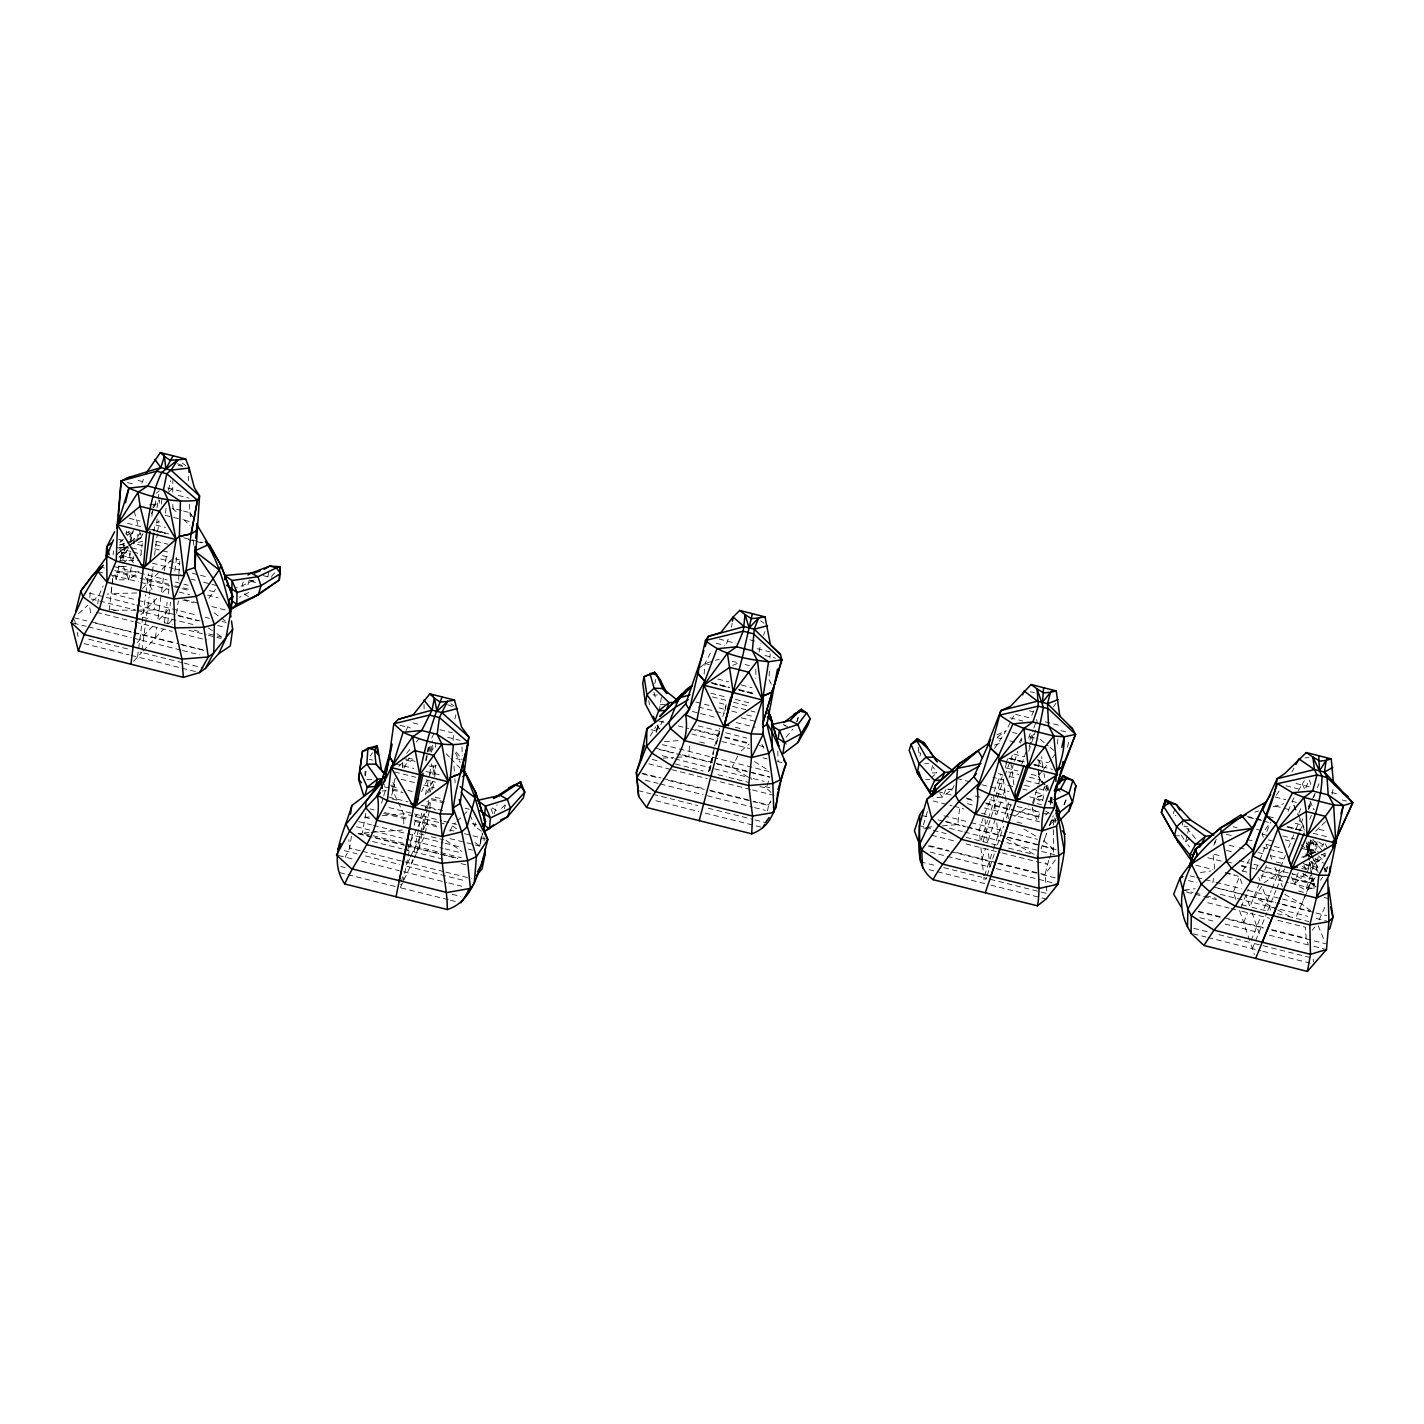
<?xml version="1.0" encoding="UTF-8"?>
<svg xmlns="http://www.w3.org/2000/svg" width="1424" height="1424" viewBox="0 0 1424 1424"><rect width="100%" height="100%" fill="white"/><g stroke="black" fill="none" stroke-linecap="round" stroke-linejoin="round"><path stroke-width="0.75" stroke-dasharray="5 3.75" d="M172.749 504.327L173.265 512.658M172.767 492.312L172.767 480.725M178.748 580.155L178.783 575.99M133.269 562.872L129.744 557.478L129.904 553.082M1053.6 852.193L1053.493 827.166M1053.564 825.03L1053.084 816.611M130.741 541.832L130.99 535.62L133.642 529.728M769.369 671.042L768.996 679.693L772.573 686.386M769.939 658.048L770.135 653.723M364.864 775.386L365.078 771.203M689.43 746.034L688.896 756.625L675.937 757.372M1039.111 761.003L1038.274 776.116L1043.418 785.567M151.353 513.85L155.536 503.989L155.803 499.824M188.342 480.636L188.627 476.435M453.063 740.64L453.491 734.072M178.926 573.908L179.78 561.43M435.513 747.191L435.815 742.972M113.137 554.737L113.439 550.963M122.82 557.122L124.119 541.013L120.168 540.8M117.747 571.967L139.143 571.861L128.676 579.799L122.286 563.779L129.744 557.478L130.349 549.949M704.132 674.157L705.022 663.531L711.964 649.949M89.783 597.457L90.353 591.12M481.401 831.189L474.993 826.561L475.349 822.752M1313.996 888.736L1313.765 878.394M434.694 777.059L435.886 764.955L433.804 775.279M119.936 544.306L125.027 545.499L130.296 542.063L130.99 535.62L126.665 529.906L126.184 534.481L130.99 535.62M1057.356 744.111L1058.05 737.721M109.239 610.326L112.905 576.951L111.072 593.541L106.996 594.217M365.487 775.902L366.128 770.509M1316.488 870.723L1318.161 856.447M1306.36 855.326L1308.674 849.202L1309.955 838.451M133.607 542.544L134.087 538.806M151.87 516.271L153.258 505.645L159.648 499.966L158.829 506.285M97.74 603.972L98.843 595.588L103.169 585.976M140.709 555.805L142.311 543.505M137.558 657.016L145.693 594.787M145.978 592.633L148.452 573.73M154.006 531.223L154.557 526.916M157.049 507.87L159.31 490.604L156.213 493.309M156.622 523.142L157.174 518.923M142.044 650.359L149.057 597.012M149.342 594.876L152.137 573.694M152.404 571.665L153.472 563.495M154.557 555.218L157.388 533.751M157.672 531.615L159.079 520.881L154.842 524.762L165.522 527.45M161.286 504.078L162.122 497.777M1303.067 857.693L1316.221 851.801L1317.485 842.225M165.415 513.245L166.234 506.98M168.459 490.23L170.684 480.653M155.376 637.899L156.8 627.343M157.922 618.906L161.286 593.844M161.571 591.725L164.116 572.679M164.401 570.579L166.59 554.292M164.365 622.893L167.178 602.085M168.299 593.808L169.153 587.614M167.712 622.875L170.56 602.121M174.778 571.095L177.057 554.399M176.629 613.352L178.338 600.981M425.349 833.236L429.478 809.704M429.745 807.693L430.867 799.647L443.701 802.851M351.425 836.262L349.717 848.152L345.213 857.337M122.891 559.721L125.027 545.499M731.509 627.272L732.15 623.16M659.223 710.932L661.733 695.072M475.438 844.948L479.674 846.016L481.828 832.915M1332.134 794.378L1333.184 788.131M369.35 818.444L365.096 817.394L365.808 813.193L362.39 833.04L356.908 834.642M432.611 789.377L434 781.171M1212.767 882.542L1213.462 878.466M767.572 810.826L768.568 804.952L770.793 801.125M267.854 576.862L268.976 570.526M1051.535 797.226L1051.731 805.486M690.943 729.141L718.515 736.083L719.138 732.826M710.024 770.544L714.35 747.867M708.636 771.612L713.121 751.997M932.453 765.542L931.011 772.894L936.654 772.894L933.325 767.322M448.364 899.701L400.286 887.722L401.087 883.717M401.479 881.705L402.689 875.707M407.745 850.235L408.599 845.945L424.975 811.894L427.111 801.32M425.616 760.523L428.179 747.582M426.274 760.523L429.71 743.31M402.956 882.026L412.551 833.93M414.277 825.261L416.449 814.439L413.797 819.85L438.806 826.098M429.069 751.089L430.368 744.645M430.19 751.48L432.326 740.783M431.525 750.145L433.234 741.619M411.625 863.585L412.408 859.651M413.992 851.783L418.585 828.893M418.994 826.774L421.985 811.894M425.402 794.895L428.286 780.494M429.532 774.3L431.632 763.851M416.787 852.567L419.938 836.956M420.774 832.791L424.566 813.976M428.802 792.848L430.902 782.435M432.558 774.282L434.943 765.596M419.297 847.244L428.731 800.413M430.422 791.993L432.558 781.456L438.877 783.04M119.563 549.201L121.681 552.69L116.145 579.888L128.676 579.799L131.862 564.42M132.646 560.682L133.464 556.695M759.028 652.156L760.861 643.506M654.809 683.609L655.752 679.408M479.674 846.016L482.505 833.61L479.674 846.016L474.566 842.225M656.215 732.417L658.066 724.318L656.268 732.434M1183.38 820.26L1181.867 826.703L1187.402 826.614M1188.826 828.394L1185.605 842.029L1189.592 846.977M403.793 823.82L403.668 813.674L392.33 790L395.231 777.878M656.5 731.829L658.084 725.403M1032.169 809.099L1039.413 813.246L1037.473 821.061L1032.169 809.099L1034.892 798.01L1044.13 794.236L1042.172 802.121L1034.892 798.01L1044.433 794.877M454.897 718.889L455.929 714.741M142.293 545.641L133.073 543.309L141.279 537.524L142.222 533.804M708.814 771.488L713.62 753.278M716.254 743.239L718.906 733.218M724.798 710.879L726.418 704.791L716.183 702.21M1307.891 868.587L1309.973 860.63M709.455 770.437L713.727 754.222M716.379 744.147L717.447 740.106M718.515 736.083L720.669 727.913M130.296 542.063L133.091 531.793M722.858 716.539L726.098 704.613M714.723 745.98L719.618 728.394M243.166 582.238L242.169 585.816L235.921 587.525M247.918 584.819L249.431 579.443M1067.359 747.191L1069.655 738.985M919.904 756.091L920.758 753.189L917.376 752.388M771.043 792.474L766.432 788.131L768.782 780.085M381.561 803.207L383.163 797.76M383.715 795.927L386.153 787.668M391.671 795.286L394.733 784.98L391.831 781.634M796.781 721.63L798.027 717.518M927.38 811.644L922.538 827.7L931.118 829.854M1032.507 803.35L1038.007 785.692M1038.63 783.716L1039.84 779.8L1038.096 765.347L1033.842 764.279M1052.087 797.155L1050.77 801.356L1052.176 797.244M1298.19 872.663L1294.523 883.93L1305.683 890.036L1316.185 886.707L1292.28 873.713M494.164 813.869L497.154 804.738M504.274 808.796L505.395 805.379M983.147 818.106L979.231 829.943L980.228 840.196M981.083 840.249L987.651 820.402M988.309 818.426L994.166 800.697M995.483 796.71L1002.087 776.774M1005.237 767.251L1007.106 761.609M1310.614 875.119L1305.683 890.036L1315.758 876.828M1312.447 869.548L1314.352 863.745L1325.192 856.02L1324.729 848.063M982.934 841.673L996.764 799.932M997.423 797.938L1003.404 779.907L992.884 777.255M1004.792 775.724L1012.322 755.307M982.026 858.903L985.39 848.811M995.358 818.818L987.402 842.759L984.643 816.183M996.693 814.795L1002.745 796.603M1003.422 794.574L1006.181 786.315M1008.975 777.878L1017.822 751.267M1020.51 743.186L1021.862 739.163M1028.573 738.13L1031.243 730.138M984.536 875.653L992.706 851.214M993.382 849.185L1001.553 824.763M1002.247 822.698L1008.993 802.495M1021.756 764.385L1025.867 752.086M1029.89 740.053L1033.237 730.031M1033.931 727.967L1036.708 719.654L1037.224 722.627M1029.036 747.102L1033.753 733.022L1034.109 735.176M929 869.619L984.411 883.521L986.476 877.344M987.17 875.297L994.682 852.834M997.405 844.699L1003.6 826.223M1006.376 817.963L1011.022 804.062M1028.715 751.302L1036.903 726.845M1048.705 860.363L1044.949 874.692L1047.103 893.578L983.842 877.7L984.411 883.521M1049.381 858.369L1052.745 848.384L1043.952 840.961L1046.747 833.129L1041.086 848.864M1043.383 789.982L1044.593 786.44M726.489 643.915L728.679 637.649M796.924 721.808L798.401 717.625M1174.96 808.957L1172.824 815.026L1175.993 815.774M1301.714 857.248L1307.161 854.898L1311.237 843.257L1310.721 839.768M1049.559 825.315L1052.372 817.501M141.884 483.306L143.343 479.301M1049.666 825.333L1053.244 815.578M1063.924 804.649L1066.754 796.906M657.034 725.297L659.348 728.892L662.178 721.238L666.379 720.971M994.077 791.548L1000.698 774.158M1238.702 878.43L1233.38 891.976L1235.872 899.416M1266.879 831.456L1270.528 822.235M1249.685 940.534L1239.681 910.737L1248.207 889.235M1255.915 869.833L1259.03 861.983M1259.813 860.025L1266.061 844.307L1272.308 845.892M1243.668 922.627L1247.602 912.731M1259.35 883.325L1249.987 906.803L1245.911 895.055L1279.945 903.617M1266.452 865.525L1260.133 881.367L1258.727 877.522M1271.863 859.402L1270.404 855.61L1271.917 851.855M1288.133 811.199L1291.301 803.278M1305.861 787.935L1309.083 779.871L1310.774 783.556L1309.154 787.597M1298.848 813.246L1301.999 805.414M1251.144 940.516L1260.792 916.558M1263.996 908.619L1271.223 890.641M1272.041 888.629L1280.016 868.836M1280.781 866.931L1285.391 855.486M1288.578 847.547L1295.039 831.491M1295.858 829.498L1299.898 819.459L1304.954 831.207L1286.459 826.543M1301.305 822.716L1302.889 818.782M1252.408 948.669L1266.951 912.642M1267.752 910.648L1275.886 890.516M1276.705 888.505L1284.608 868.925M1299.863 831.118L1302.301 825.066L1291.782 822.413M1308.674 809.295L1311.059 803.367M1313.533 797.244L1315.189 793.168M1317.467 787.508L1318.98 783.752M1309.76 819.316L1311.362 815.347M1309.243 845.607L1305.701 854.293L1309.582 855.272M1064.333 804.649L1066.487 799.398M129.032 545.855L141.279 537.524L142.952 533.573M763.406 635.335L765.044 631.491M1309.457 862.303L1312.305 878.982L1295.092 919.406M984.447 814.154L991.727 797.244M1317.129 841.709L1311.557 854.667L1308.674 849.202L1311.237 843.257L1316.114 841.032M1323.75 843.489L1322.54 846.301L1311.237 843.257M1031.795 715.382L1034.02 710.256M450.055 831.331L452.458 825.867L455.538 822.858M406.071 730.637L409.614 722.733M1306.84 872.574L1311.913 861.342M1319.122 919.868L1326.1 904.436M1325.655 872.04L1328.788 865.133M945.839 789.679L942.421 797.137L933.023 798.081M939.876 793.577L942.421 797.137L952.442 789.021L954.062 785.496M400.286 887.722L413.352 859.918M414.206 858.085L424.957 835.176L416.52 833.058M409.596 858.779L406.143 866.059L465.773 880.94M410.468 856.963L422.43 831.705M423.373 829.711L428.072 819.779M427.449 806.749L430.867 799.647M426.684 793.471L432.558 781.456M153.721 507.709L155.536 503.989L159.844 505.075M421.54 791.673L427.218 780.21M429.105 776.383L434.195 766.13L429.959 765.062M1005.718 763.175L1008.352 757.835L1025.351 762.125M737.774 756.055L732.061 767.465L751.961 779.426M431.098 752.281L433.928 746.692M1007.996 727.059L1010.844 721.47M1011.788 719.601L1013.692 715.863M404.06 767.928L409.044 758.191M431.65 738.202L433.608 734.375M1314.797 794.467L1309.048 805.592L1308.567 809.829L1309.048 805.592L1314.21 809.348M1291.995 771.933L1293.953 768.177M1019.246 742.456L1023.197 735.122M129.815 536.741L132.699 531.49M1213.782 845.197L1215.669 841.762M1214.263 843.097L1216.363 839.412M1242.636 871.079L1251.073 856.589M1294.131 797.832L1292.084 801.303L1298.065 815.204M1298.243 790.907L1304.295 780.69M650.198 736.083L655.77 726.738M770.669 801.587L768.568 804.952L753.812 801.249M1053.582 706.945L1055.914 703.278M1261.717 886.351L1254.651 897.334L1275.833 908.904M994.522 748.543L1006.092 730.797L996.658 734.909M1320.529 880.228L1322.7 877.006M1276.313 795.233L1281.137 788.059M370.204 756.091L372.554 752.709M140.122 533.252L133.073 543.309L142.578 541.458M1055.344 859.829L1044.949 874.692L998.811 863.104M119.741 556.909L127.003 546.656L141.368 550.287M1263.337 837.259L1262.109 834.09L1269.318 823.926M208.865 598.187L215.505 589.429M1042.172 771.078L1038.274 776.116L1030.139 774.051M1043.472 769.387L1051.268 759.312M1052.567 757.639L1056.466 752.602M1312.341 930.21L1314.85 926.971M127.644 549.949L120.844 558.261L127.59 549.949M786.137 737.116L792.812 729.177M1324.943 869.708L1327.506 866.664M406.623 753.314L410.753 748.472M416.253 741.993L419.012 738.753M398.934 766.326L401.497 763.424M271.45 576.453L275.829 571.594M131.257 541.957L138.181 534.267M133.553 661.323L141.759 652.512L137.523 651.444M143.272 650.875L163.511 629.177M168.922 623.374L173.372 618.586M137.185 642.544L154.611 624.193M159.007 619.582L169.705 608.297M140.94 614.616L156.747 598.489M162.639 592.455L169.42 585.531L116.448 572.181M1049.15 825.564L1056.163 818.515M142.489 588.557L160.431 570.828M161.944 569.333L171.77 559.632M457.068 821.345L461.696 816.824M463.227 815.311L467.837 810.79M1189.627 838.131L1185.605 842.029L1181.208 835.034M1315.669 831.207L1327.951 819.387M501.497 808.28L506.285 803.741M931.118 778.074L936.654 772.894M78.676 613.584L87.718 605.2M1305.292 873.98L1294.523 883.93L1290.037 873.998M119.794 542.491L125.953 536.812M127.484 535.406L130.563 532.558M168.174 492.384L172.767 488.307M741.245 750.875L749.113 744.022M92.435 601.07L98.843 595.588M699.789 667.642L705.022 663.531L719.334 659.187M1045.501 815.009L1048.705 812.57M118.495 552.939L127.003 546.656M1014.618 816.468L1028.929 805.966M997.334 737.062L1006.092 730.797M127.288 547.047L116.786 554.185L133.553 558.422M128.783 545.517L141.279 537.524L139.107 529.443M1264.085 882.702L1284.395 869.886M248.791 592.509L239.428 597.226M253.579 580.227L242.169 585.816L245.32 587.542M1321.401 854.987L1324.64 853.51M125.757 533.128L129.709 531.437M732.612 665.471L738.611 662.908L732.15 661.27M119.58 545.072L125.508 543.007M127.484 542.33L141.279 537.524M994.486 745.126L1000.645 742.99M1313.088 857.924L1307.161 854.898L1316.221 851.801M1254.669 812.125L1258.816 810.915M1273.376 806.714L1283.772 803.706M1200.45 872.556L1210.738 870.954M149.431 504.879L155.536 503.989M1304.918 757.995L1308.959 757.443M1184.554 890.036L1195.145 888.718M381.952 791.014L386.1 790.605L381.881 790.996M948.028 789.466L952.442 789.021M365.096 817.394L369.386 816.967M382.237 815.738L403.668 813.674L444.341 823.837M926.935 827.308L933.557 826.703M942.368 825.92L957.782 824.549L959.616 807.906L963.745 808.957M664.421 741.69L679.195 740.533M390.746 785.3L394.733 784.98L391.814 781.776M368.941 832.542L362.39 833.04L461.376 857.764M371.13 832.381L403.864 829.907M662.997 758.138L673.783 757.497M136.633 592.989L111.072 593.541L136.206 599.86M118.281 566.503L126.718 566.325L118.139 566.467M1174.48 835.87L1179.731 835.781M113.582 610.291L154.771 609.988L169.865 613.78M120.043 560.7L139.285 560.664M366.876 779.498L372.323 779.498M925.725 779.373L929.73 779.373M121.681 552.69L130.082 552.69M924.799 763.691L928.804 763.691M660.273 704.364L666.361 704.488M653.064 694.894L657.39 694.983M117.284 547.759L128.302 548.009M118.886 556.926L129.744 557.478M119.634 547.492L128.765 547.973M1030.317 691.85L1034.5 692.456M369.51 759.348L372.839 760.131M118.726 539.34L122.108 540.141M408.724 758.155L412.907 759.206M402.494 758.173L415.167 761.359M406 760.131L414.331 762.214M428.927 765.881L435.174 767.429M395.463 763.851L413.761 768.444M425.954 771.488L442.205 775.564M394.59 771.95L415.683 777.237M426.221 779.871L430.44 780.939M401.123 779.248L415.612 782.88M423.889 784.944L434.231 787.543M391.386 786.262L399.735 788.362M408.083 790.445L412.248 791.495M435.192 797.226L441.458 798.793M384.32 786.778L401.443 791.068M431.401 798.561L444.217 801.765M392.33 790L403.045 792.67M465.096 808.209L469.368 809.277M388.805 797.084L408.136 801.908M421.023 805.13L442.472 810.487M391.992 798.917L400.393 801.018M425.598 807.319L436.082 809.953M472.181 823.695L476.47 824.763M389.055 807.586L441.689 820.758M443.807 821.274L450.109 822.858M452.209 823.392L456.428 824.443M369.991 808.903L374.174 809.936M384.587 812.552L409.631 818.8M383.697 813.531L407.086 819.37M415.594 821.506L436.83 826.81M449.575 829.996L453.811 831.046M464.438 833.699L470.792 835.301M472.928 835.835L487.791 839.537M449.984 838.594L464.829 842.296M466.947 842.83L473.32 844.414M431.294 836.742L443.932 839.911M358.723 821.684L371.379 824.834M373.497 825.368L405.164 833.271M407.264 833.805L443.113 842.759M445.231 843.275L459.988 846.96M468.407 849.078L472.626 850.128M356.445 826.739L402.333 838.184M405.911 839.074L443.095 848.366M445.178 848.882L461.839 853.047M357.994 833.307L404.398 844.877M408.599 845.945L457.033 858.031M358.706 833.859L403.989 845.162M406.143 845.696L457.852 858.601M372.501 841.513L402.031 848.882M404.131 849.416L446.264 859.936M461.002 863.603L469.439 865.703M360.379 850.804L349.717 848.152L348.809 839.644M362.515 851.338L443.594 871.559M445.73 872.093L471.308 878.483M344.288 850.644L357.086 853.83M365.612 855.966L399.752 864.475M338.556 855.504L353.223 859.17M361.589 861.253L399.29 870.651M403.473 871.684L446.655 882.453M448.809 882.987L461.75 886.226M340.728 866.522L345.017 867.59M452.245 894.308L460.824 896.444M339.588 872.592L345.872 874.158M347.972 874.692L396.103 886.671M450.447 900.217L456.73 901.784M717.803 679.052L728.483 681.758M741.299 684.98L751.979 687.685M1013.941 754.115L1024.568 756.803M1037.295 760.007L1047.904 762.694M1247.335 816.379L1262.091 820.117M1287.385 826.49L1304.117 831.135M155.643 541.138L167.943 544.235M1313.159 833.289L1329.571 837.419M1248.599 817.34L1261.397 820.562M1263.533 821.114L1269.923 822.716M1286.993 827.024L1304.046 831.331M711.715 682.683L728.821 686.991M739.519 689.697L754.471 693.47M711.003 682.861L729.764 687.596M738.095 689.714L754.756 693.915M712.89 683.627L729.124 687.721M739.252 690.266L755.485 694.36M1008.94 758.369L1025.511 762.552M1033.788 764.652L1052.425 769.352M1009.456 758.476L1025.387 762.783M1033.984 764.955L1042.582 767.127L1041.709 756.482M155.216 544.644L161.535 546.229M154.575 548.721L160.698 550.269M162.745 550.785L170.916 552.85M1256.413 829.32L1262.483 830.851M1282.704 835.941L1294.843 839.003M710.896 693.221L727.308 697.368M735.514 699.433L751.925 703.563M1005.664 767.874L1017.911 770.971M162.532 555.627L171.005 557.763M175.241 558.831L179.477 559.881M1233.024 826.739L1237.189 827.789M1262.109 834.09L1268.339 835.657M1284.946 839.84L1293.259 841.94M712.427 696.923L727.183 700.644M733.502 702.228L748.241 705.948M1008.459 771.879L1018.925 774.531M1029.392 777.166L1039.84 779.8M120.079 548.756L130.777 551.444M132.913 551.978L141.457 554.132M160.681 558.991L179.905 563.833M1268.197 839.911L1274.587 841.531M1302.248 848.508L1307.303 849.772L1310.454 854.275M732.541 706.34L748.899 710.451M750.946 710.968L755.023 712M998.455 773.695L1002.745 774.781L1008.512 819.868M1009.189 776.4L1015.615 778.02M1026.348 780.726L1041.353 784.499M152.404 563.174L173.354 568.443M175.437 568.977L179.62 570.027M192.187 573.196L198.47 574.78M200.553 575.314L208.919 577.414M1226.367 834.304L1232.632 835.888M1247.264 839.573L1253.529 841.139M1274.391 846.408L1280.657 847.992M695.855 702.068L710.701 705.806M719.173 707.942L723.41 709.01M731.865 711.146L738.219 712.748M746.692 714.884L753.029 716.486M1024.443 785.211L1030.762 786.796M1039.164 788.914L1047.281 790.961M1262.981 847.725L1267.182 848.793M1269.3 849.327L1284.039 853.047M1313.533 860.47L1324.053 863.122M191.208 579.123L195.355 580.173M203.65 582.256L209.862 583.822M211.945 584.356L218.157 585.923M698.579 707.034L713.549 710.807M715.685 711.359L724.246 713.513M741.334 717.821L756.286 721.594M997.209 782.63L1005.718 784.784M1007.836 785.318L1014.208 786.92L1010.346 758.992M1022.699 789.056L1026.953 790.124M1035.444 792.278L1043.934 794.414M1229.072 845.197L1237.331 847.28M1239.414 847.796L1247.673 849.879M1258.015 852.495L1266.274 854.578M1270.404 855.61L1284.857 859.259M1305.505 864.457L1317.894 867.59L1314.192 860.149M692.224 711.466L715.293 717.287M736.244 722.555L755.094 727.308M956.839 778.465L973.518 782.666M981.848 784.766L1008.94 791.584M1029.748 796.835L1046.391 801.018M1048.473 801.552L1052.639 802.602L1050.592 798.811M114.062 566.574L167 579.924M175.472 582.06L181.827 583.662M183.927 584.196L188.164 585.246M209.31 590.586L217.765 592.722M1276.153 861.912L1282.526 863.514M1301.607 868.32L1310.08 870.456M1226.509 850.413L1232.65 851.961M99.538 566.77L106.017 568.407M114.65 570.579L138.377 576.56M147.01 578.731L172.874 585.246M175.027 585.798L190.122 589.589M735.193 727.237L741.655 728.857M996.533 793.399L1005.077 795.553M1037.153 803.634L1041.425 804.702M173.657 586.599L180.011 588.201M182.13 588.735L190.602 590.871M207.53 595.143L218.103 597.795M97.971 571.611L104.379 573.231M112.923 575.385L138.555 581.829M140.691 582.38L168.441 589.358M179.121 592.046L189.784 594.734M1214.174 854.275L1222.54 856.376M1239.254 860.594L1249.702 863.211M1253.885 864.261L1258.051 865.329M1266.399 867.43L1312.305 878.982L1314.388 884.571L1291.408 878.786M698.241 725.866L719.44 731.206M725.795 732.808L746.941 738.13M947.832 789.038L952.033 790.089M975.209 795.927L981.528 797.529M989.965 799.647L1015.205 806.002M1017.306 806.536L1046.765 813.958M1226.634 861.698L1233.024 863.318M1241.532 865.454L1256.431 869.21M1258.549 869.744L1315.954 884.197M184.461 599.682L199.2 603.402M211.856 606.571L230.813 611.359M1207.819 857.729L1222.451 861.413M1241.283 866.148L1249.631 868.266M1262.18 871.417L1289.325 878.252M182.77 599.967L193.166 602.583M695.731 729.64L718.533 735.371M724.905 736.973L748.632 742.954M759.419 745.66L763.727 746.746M966.273 798.081L972.717 799.701M985.586 802.94L1039.182 816.433M1052.051 819.672L1058.477 821.292M659.134 721.131L665.489 722.733M678.216 725.937L688.824 728.607M724.869 737.685L750.288 744.076M937.846 791.619L952.603 795.34M967.377 799.042L973.696 800.644M986.334 803.83L1013.728 810.719M1015.828 811.253L1038.986 817.091M1242.031 870.883L1248.367 872.467M1261.005 875.653L1288.382 882.542M1290.482 883.076L1313.622 888.896M691.85 734.001L717.5 740.462M721.79 741.53L749.54 748.526M967.377 803.688L973.749 805.29M984.376 807.96L1039.591 821.862M1195.733 865.169L1212.892 869.494M1225.779 872.734L1234.359 874.888M1298.706 891.086L1305.132 892.706M1324.427 897.565L1328.717 898.633M1225.103 872.876L1239.467 876.508L1242.654 885.692M138.306 600.394L196.904 615.132M205.27 617.251L209.435 618.301M221.984 621.451L226.167 622.502M651.142 729.693L657.479 731.295M699.718 741.922L708.155 744.058M762.979 757.853L767.198 758.903M777.753 761.555L781.954 762.623M933.058 800.964L951.962 805.717M954.044 806.251L960.346 807.835M981.332 813.122L989.733 815.222M1016.985 822.093L1025.369 824.193M89.392 593.114L134.408 604.541M136.49 605.075L175.971 614.901M178.107 615.435L203.685 621.861M217.534 625.456L223.995 627.076M178.498 615.951L197.9 620.828M91.314 598.952L97.562 600.536M99.662 601.053L135.102 609.97M137.185 610.504L193.023 624.549M1190.357 875.902L1194.647 876.97M1196.783 877.522L1203.209 879.124M1205.363 879.676L1213.924 881.83M1216.078 882.364L1241.799 888.843M1248.207 890.445L1280.318 898.526M1282.454 899.06L1301.714 903.902L1311.86 911.645M662.267 744.645L771.149 772.022M944.041 815.827L969.032 822.111M971.115 822.645L1007.266 831.741M1009.42 832.275L1037.473 839.323M110.609 609.169L117.017 610.789M142.685 617.233L151.229 619.387M164.045 622.608L172.589 624.762M193.931 630.12L200.339 631.74M208.883 633.876L215.273 635.496M217.409 636.03L221.681 637.098M1188.364 880.584L1196.89 882.72M1214.209 887.152L1244.006 894.646M1282.081 904.151L1309.724 911.093M1218.143 888.362L1239.218 893.649M1241.319 894.183L1276.207 902.958M1282.508 904.543L1314.049 912.481M1316.15 912.998L1326.67 915.65M188.965 630.369L206.177 634.712M208.331 635.246L221.254 638.504M655.076 748.063L673.908 752.798M682.292 754.916L769.85 776.934M659.383 749.505L674.335 753.26M676.471 753.794L711.573 762.623M717.073 764.012L769.494 777.184M921.809 815.454L928.252 817.073M945.447 821.399L964.778 826.258M966.914 826.81L1005.558 836.511M1007.694 837.063L1039.876 845.144M1042.012 845.678L1052.745 848.384M938.06 819.904L965.668 826.846M967.786 827.38L998.117 835.016M1007.213 837.294L1041.14 845.82M1043.258 846.354L1055.985 849.558M1220.386 894.343L1277.88 908.797M1279.998 909.331L1307.641 916.291M1316.15 918.427L1326.776 921.097M96.636 612.373L133.304 621.594M135.476 622.128L172.126 631.348M180.741 633.502L206.587 639.999M662.356 755.735L672.787 758.351M674.869 758.867L710.327 767.785M714.581 768.853L751.267 778.074M753.421 778.625L764.207 781.331M949.381 828.216L962.268 831.456M964.422 832.008L1039.52 850.876M1041.656 851.427L1054.525 854.649M1182.49 889.84L1193.027 892.492M1195.145 893.008L1203.583 895.144M1205.683 895.66L1216.238 898.313M1241.55 904.685L1247.869 906.269M1252.088 907.337L1268.926 911.556M1277.364 913.674L1285.783 915.792M1287.883 916.326L1308.941 921.613M1186.69 892.172L1193.081 893.774M1195.199 894.308L1216.47 899.648M675.385 764.012L703.207 770.989M718.159 774.763L726.703 776.899M728.839 777.451L748.081 782.274M765.169 786.564L771.577 788.184M919.352 825.653L923.606 826.721M925.725 827.255L932.115 828.857M966.131 837.401L998.01 845.429M1008.637 848.099L1034.109 854.489M652.192 759.437L658.671 761.057M759.971 786.511L766.432 788.131M933.254 830.388L946.123 833.627M92.026 621.985L132.147 632.06M134.265 632.594L178.57 643.719M180.688 644.253L203.881 650.092M74.155 617.785L86.846 620.971M95.319 623.107L131.311 632.149M133.429 632.683L173.621 642.776M182.076 644.912L205.323 650.75M1207.748 902.709L1229.037 908.067M1231.155 908.601L1239.681 910.737M1241.799 911.271L1269.425 918.213M1277.933 920.349L1305.559 927.291L1306.075 938.291L1308.175 944.29M648.739 763.869L669.654 769.12M671.754 769.654L707.301 778.59M711.608 779.658L750.395 789.412M752.548 789.946L774.104 795.375M931.599 835.265L955.201 841.192M965.935 843.898L1000.235 852.513M1002.371 853.047L1047.37 864.35L1042.795 860.559M73.336 623.089L86.205 626.311M88.359 626.845L131.239 637.632M133.375 638.166L180.492 650.003M182.628 650.537L199.752 654.844M1198.403 911.253L1222.112 917.216M1224.266 917.75L1263.035 927.487M1271.632 929.641L1306.075 938.291M1198.652 911.876L1220.19 917.287M1228.805 919.441L1263.248 928.092M1271.863 930.264L1325.619 943.756M641.886 773.143L660.914 777.913M663.014 778.447L705.272 789.056M709.49 790.124L751.694 800.715M929.534 845.714L948.42 850.448M956.821 852.567L996.711 862.588M642.74 773.962L659.704 778.216M668.176 780.334L704.186 789.377M710.54 790.979L769.779 805.859M928.252 845.998L949.31 851.285M951.41 851.801L995.625 862.908M997.726 863.442L1039.787 873.998M1041.887 874.532L1058.708 878.75M1199.702 917.697L1216.612 921.933M1225.085 924.069L1258.923 932.56M1269.478 935.212L1311.7 945.821M1313.818 946.337L1324.373 948.989M88.68 639.18L129.032 649.308M143.895 653.029L182.058 662.623M184.177 663.157L203.258 667.945M645.214 780.192L658.084 783.414M660.238 783.948L703.136 794.734M707.425 795.802L752.424 807.105M754.56 807.639L765.275 810.327M930.21 852.086L945.144 855.824M947.263 856.358L989.911 867.074L988.042 848.953M996.302 868.676L1058.05 884.179M412.96 722.911L419.172 724.478M439.856 729.675L452.28 732.79M83.998 643.577L128.997 654.862M131.133 655.396L197.473 672.057M400.002 725.332L410.361 727.931M447.617 737.276L460.023 740.391M1193.793 928.323L1208.46 932.008M1218.926 934.642L1250.343 942.528L1254.384 954.525M1254.526 943.578L1313.088 958.263L1313.444 962.108M638.148 790.623L650.91 793.809M653.029 794.343L697.653 805.539M708.262 808.209L752.815 819.387M754.951 819.921L765.56 822.591M920.491 861.805L935.283 865.507M943.72 867.643L981.741 877.166M1193.241 933.824L1205.914 937.01M1208.033 937.544L1260.845 950.787M1262.963 951.321L1311.504 963.496M655.823 800.733L698.703 811.502M705.129 813.104L762.944 827.611M990.784 885.123L1039.734 897.387M1041.87 897.921L1046.124 898.989M456.072 758.547L460.219 759.579M178.427 465.328L182.717 466.413M138.092 480.458L146.583 482.611M167.783 487.969L182.61 491.725M749.843 639.821L758.102 641.921M127.484 482.558L133.856 484.178M178.392 495.445L188.983 498.115M1029.267 710.807L1033.379 711.84M1295.947 783.467L1310.596 787.169M1331.476 792.456L1339.842 794.556M719.049 639.02L736.03 643.328M757.23 648.685L769.957 651.907M1015.615 714.332L1030.389 718.052M1045.145 721.79L1059.883 725.528M1285.908 785.763L1298.457 788.932M1342.351 800.021L1346.534 801.089M716.076 643.167L724.567 645.303M764.902 655.503L775.493 658.191M1010.186 717.821L1022.841 721.025M1060.791 730.619L1067.11 732.221M181.346 510.504L172.749 508.332L177.413 513.067M183.5 511.056L189.962 512.676L192.329 516.253M165.131 515.328L171.521 516.948M173.657 517.482L182.165 519.635M184.301 520.169L190.691 521.789M1275.121 797.013L1285.73 799.701M1296.321 802.371L1292.084 801.303L1297.371 812.766M745.055 664.545L749.362 665.631M1012.5 732.417L1016.789 733.502M1029.623 736.742L1038.167 738.896M1275.423 806.109L1290.126 809.829M129.228 518.283L139.908 520.988M705.022 663.531L709.294 664.616M997.12 737.614L1001.357 738.682M1009.847 740.836L1018.32 742.972M127.306 523.213L141.884 526.898M152.297 529.532L168.958 533.733M149.556 529.141L168.78 534M183.749 537.774L190.157 539.393M192.293 539.927L202.973 542.633M155.821 531.294L165.949 533.84M188.253 539.482L202.422 543.06M1268.624 816.575L1277.043 818.693M1319.14 829.32L1327.542 831.438M1308.674 849.202L1318.321 851.801M263.102 575.581L272.91 578.215M177.484 463.761L185.28 466.627M447.599 704.702L453.526 706.98M1038.096 765.347L1042.582 767.127L1038.025 759.597M1321.614 854.329L1325.192 856.02M1307.161 854.898L1310.311 856.394M1315.26 858.743L1322.433 862.125M1303.28 863.496L1318.517 870.758M1052.461 803.029L1048.491 801.071L1049.862 804.702M787.668 726.81L782.096 723.997L785.567 725.902M1315.064 858.939L1319.033 860.95M782.15 741.904L788.077 744.912M1310.596 861.734L1314.352 863.745L1318.909 873.802M1302.426 866.433L1309.92 870.473M251.122 580.351L256.178 583.092M1277.755 909.954L1289.325 916.255M248.488 596.585L245.124 594.734L243.344 589.394M1303.085 873.766L1312.483 879.035L1314.388 884.571M1302.996 873.731L1312.305 878.982M1284.786 894.361L1301.714 903.902L1312.483 879.035L1309.528 862.321M1051.037 798.116L1054.508 800.074M1051.553 820.171L1055.22 822.271M1006.323 838.54L1038.238 856.767M492.134 807.942L499.041 811.894M1045.59 811.11L1049.328 813.318M1023.856 829.053L1038.47 837.704M249.93 579.995L253.436 582.096M754.489 761.555L767.447 769.708M1318.713 841.94L1323.822 845.322M208.278 627.859L215.184 632.541M216.911 633.716L222.091 637.24M446.05 840.427L461.963 851.552M760.576 620.775L764.047 623.249M182.45 463.192L185.814 465.63M214.152 612.836L219.438 616.663M221.201 617.945L226.505 621.754M450.821 703.705L454.149 706.108M452.458 825.867L457.567 829.64M1301.038 844.77L1307.303 849.772L1309.154 860.221L1306.805 841.815M1040.303 739.448L1048.384 746.016M1050.004 747.333L1054.846 751.285M1195.537 838.54L1184.287 824.959M183.643 519.368L189.855 525.67M446.335 753.848L449.343 756.963M450.838 758.511L459.863 767.839M1306.449 843.133L1323.127 860.505M110.271 573.587L116.145 579.888L114.757 573.676M1312.839 839.43L1323.341 851.944M1045.056 784.855L1038.274 776.116L1044.362 784.642M456.25 752.032L462.302 760.096M1323.982 868.284L1326.563 871.773M1045.59 786.351L1049.239 791.459M381.774 781.242L386.723 788.255M189.463 504.132L189.962 512.676L192.133 516.431M1057.658 787.632L1060.809 793.186M1311.504 855.771L1317.894 867.59M1044.433 787.454L1046.498 791.246M145.497 577.45L152.653 590.729M1325.317 843.916L1327.221 847.565M1306.787 845.269L1313.266 858.28M455.449 752.94L460.183 762.552M1047.405 790.035L1046.462 785.799L1048.313 789.572M657.603 725.279L659.348 728.892M1298.243 814.67L1304.42 828.056M1306.591 845.108L1310.685 853.991M1302.355 783.983L1305.043 789.964M1310.027 801.071L1313.782 809.402M762 744.307L763.745 748.294M470.045 814.884L474.993 826.561M1318.197 925.742L1323.964 939.751M1311.807 840.32L1315.776 850.395M1303.992 865.311L1305.416 868.943M1266.061 844.307L1267.502 848.081M1274.783 866.985L1282.437 886.832M1262.946 889.092L1270.671 910.203M1252.034 912.695L1260.24 936.351M491.084 808.779L492.9 814.101M1050.948 797.031L1052.069 800.733M1306.128 845.66L1307.303 849.772M653.919 692.224L656.286 700.537M1047.548 785.247L1048.669 789.394M134.23 511.287L138.573 527.432M1054.632 817.874L1055.593 822.004M1046.462 785.799L1047.423 790.053M1050.823 804.934L1049.844 800.68L1050.716 804.916M1308.371 841.673L1311.059 853.741M74.582 619.867L75.454 624.032M77.199 632.345L78.071 636.51M1043.881 773.339L1044.735 777.504M648.739 700.679L649.469 704.72M1050.325 798.045L1051.428 804.613M89.854 607.834L91.1 615.916M1050.2 797.743L1051.161 804.026M918.177 747.119L919.228 755.468M402.28 763.513L402.796 767.75M189.962 512.676L190.46 516.93M193.29 540.337L194.323 548.845M993.543 795.286L995.785 814.635M996.729 822.876L998.776 840.641M1213.141 855.343L1214.832 870.295M1312.127 861.929L1312.946 870.171M980.94 847.672L983.646 875.618M483.822 836.725L484.178 840.872M1310.507 840.374L1311.557 854.667M453.953 766.094L454.683 776.596M454.843 778.697L455.128 782.897M154.077 599.13L154.771 609.988M402.689 762.071L402.974 767.91M777.824 751.018L778.074 761.822M424.014 704.506L424.121 708.956M462.017 746.87L462.213 755.699M1324.801 867.697L1324.854 871.737M755.824 669.458L755.877 678.251"/><path stroke-width="1.5" d="M1328.361 892.617L1316.435 898.01L1250.628 881.456L1231.511 868.231L1226.634 861.698L1220.546 827.896L1240.998 814.795L1252.372 828.287L1246.107 843.489L1201.304 884.126L1187.883 909.171L1187.509 926.757L1191.123 933.29L1203.885 945.447L1307.428 971.417L1326.474 949.523L1328.912 921.631L1327.773 878.768M1191.123 933.29L1191.247 915.561L1187.883 909.171L1179.837 878.43C1201.625 846.461 1231.457 819.797 1265.972 802.21M344.75 883.984C357.264 854.898 384.035 829.925 377.289 795.251L393.433 763.335L389.322 755.948L393.789 723.766L398.471 719.28L413.156 714.848L429.817 693.844L454.505 700.056L461.572 727.005L468.834 736.938C464.9 762.819 454.416 787.828 452.868 814.154C430.92 842.866 447.848 877.54 447.278 909.527L344.75 883.984C327.324 858.53 344.786 831.1 351.799 805.557L381.507 782.986M224.672 579.675L224.743 575.51L251.229 573.089L269.777 566.04L280.19 566.734L279.335 579.96L258.403 594.698L231.489 608.938L232.023 580.511L224.743 575.51M1055.771 810.505C1071.4 833.36 1062.838 859.562 1058.05 884.179L1046.124 898.989L1037.473 905.842L933.058 879.658C912.41 864.51 920.652 836.725 919.655 814.92L923.375 809.419M1333.362 781.918L1331.244 758.885L1306.306 752.566L1284.626 773.677L1277.132 778.697C1273.127 813.923 1247.193 844.45 1250.628 881.456L1235.356 906.162L1214.013 930.103L1203.885 945.447M183.34 677.361L182.005 659.098L174.921 627.948L173.764 599.006L184.123 575.634L179.353 536.367L180.439 501.195L163.44 490.016L147.651 486.029L128.89 488.147L121.129 480.956L127.484 477.788L160.841 467.588L170.987 470.151L189.178 468.051L194.394 487.88L199.574 496.015L194.839 567.606L214.348 624.549L213.778 652.868L205.376 668.479L199.609 672.591L183.34 677.361L78.356 651.017L71.2 622.537L82.984 596.87L97.971 571.611L103.311 565.186M766.575 722.555L771.844 731.527L786.173 763.691C775.083 787.33 782.257 822.983 751.694 833.823L646.638 807.479C660.985 777.023 691.797 751.908 685.674 714.759L704.755 681.295L716.966 648.739L736.582 646.799L752.388 650.786L768.568 661.768L781.865 659.793L780.566 654.577L754.222 629.194L744.076 626.631L733.093 617.001L720.882 632.505L708.422 636.35L705.467 640.48L689.394 709.971L685.745 703.812L703.883 650.626M1037.473 905.842C1042.19 880.886 1033.343 855.557 1042.048 830.94C1039.413 797.351 1065.045 771.132 1064.209 736.813L1048.562 725.973L1032.863 722.004L1012.945 723.855L999.63 715.151L1000.858 710.594L1010.755 706.126L1031.083 684.535L1056.216 690.907L1059.883 716.486M751.694 833.823L752.584 816.041L748.721 785.567L751.516 757.515L751.071 733.823L762.516 700.003L768.568 661.768C746.568 659.259 722.858 655.289 705.467 640.48L743.239 631.206L753.456 633.787L781.865 659.793L762.623 723.944L781.865 659.793M1165.224 805.77L1165.526 799.79L1176.473 804.667L1190.767 820.153L1213.818 835.194M988.576 743.328L959.011 763.745L957.533 768.337L955.557 795.375L958.886 801.552L975.671 814.243L1042.048 830.94L1054.258 807.942L1055.344 790.267M1055.878 781.438L1056.288 774.816M933.058 879.658C948.811 849.665 982.542 826.312 977.273 788.54C985.764 764.403 993.311 739.946 999.63 715.151L1038.327 706.179L1048.473 708.743L1075.547 734.357L1054.294 791.085M276.203 567.357L280.19 566.734L279.335 579.96L251.834 598.418M188.894 472.252L189.178 468.051L185.672 458.991L160.378 452.583L145.907 473.533M383.821 776.881L365.879 801.801L365.826 807.853L377.022 820.295L442.17 836.564L461.732 831.83L466.947 827.077L475.118 797.778L475.491 792.225L463.975 770.224M116.928 528.553L121.129 480.956L156.569 471.202L160.841 467.588L164.436 456.374L160.378 452.583L164.169 454.612M118.548 515.595L120.221 519.618L118.53 515.577L121.129 480.956M1187.509 926.757C1175.405 903.403 1183.558 875.724 1197.353 855.094L1195.359 849.541L1220.546 827.896L1246.356 814.528M692.171 685.496C677.931 693.15 675.19 709.544 668.782 722.84L670.473 728.625L684.73 740.694L696.888 720.17L703.901 685.211L727.433 653.207L736.582 646.799L743.239 631.206L745.055 614.616L739.697 610.451L733.093 617.001L732.47 621.095M113.457 539.892L106.693 556.108L116.252 561.056L170.399 574.709L184.123 575.634L186.063 570.508L194.839 567.606L194.963 546.727M195.729 538.236L197.082 523.409L196.743 530.387L191.119 533.911L179.353 536.367L143.343 567.873L130.883 664.189M484.107 820.366L485.406 806.126L477.343 800.413L500.251 795.304L520.65 781.901L524.762 792.1L523.32 798.01L507.638 816.789L484.605 831.456M153.721 533.395L150.054 561.43L143.343 567.873C146.423 535.655 147.473 502.245 161.677 472.483L177.929 459.792L185.672 458.991L181.524 459.276M380.048 792.67L377.289 795.251L387.364 800.715L440.212 813.941L452.868 814.154L450.34 777.593L453.366 744.93L437.15 734.375L421.753 730.512L403.063 732.292L393.789 723.766L429.443 715.044L439.393 717.554L468.3 742.474L460.148 773.695L450.34 777.593L448.329 781.847L440.212 813.941L442.17 836.564M777.753 791.993L776.133 807.444L772.609 812.499M1307.428 971.417L1310.472 954.311L1309.831 924.888L1316.435 898.01L1318.838 875.226L1335.783 843.079L1343.33 805.575L1352.8 802.673L1324.462 772.093L1314.459 769.565L1298.848 758.832L1295.911 764.439M140.406 590.622L133.126 646.816M1062.767 766.45L1056.555 770.402L1062.749 766.432L1063.319 761.555L1054.561 797.084L1064.458 851.694L1058.815 855.735L1037.277 858.423L962.161 839.537L938.647 825.528L931.688 818.302L926.775 799.38L957.533 768.337L978.591 750.323L964.475 760.79M1062.411 779.978L1062.945 775.582L1072.877 780.352L1076.01 785.923L1072.503 802.335L1068.89 811.075L1060.008 820.26M1330.212 866.611L1329.162 875.262L1316.435 898.01M1332.615 847.12L1333.416 840.623M149.929 531.17L145.426 565.88L141.136 564.794M231.507 621.024L232.628 629.248L230.279 645.962L218.637 653.794L205.376 668.479M1352.8 802.673L1334.769 842.154L1352.8 802.673L1327.043 777.504L1324.462 772.093L1326.171 760.38L1331.244 758.885L1326.919 758.85M350.518 814.083L351.799 805.557M675.368 702.263L669.031 702.619L658.689 710.79L654.702 721.701L645.464 704.097L646.905 694.752L644.129 676.685L654.666 672.27L660.576 680.547L666.93 693.363M229.923 612.801L232.575 596.442L221.005 565.488L209.381 544.253L194.572 550.963L213.119 578.482L230.813 611.359L225.953 638.183L218.637 653.794M229.994 612.818L232.735 596.478L221.005 565.488L196.494 523.943M780.566 654.577L770.509 645.054L764.991 616.859L758.547 618.034L754.222 629.194L752.388 650.786L757.479 660.807L762.516 700.003L723.979 727.005L716.397 755.646M688.166 699.736L675.457 707.247L646.923 728.643L646.549 746.283L651.925 753.1L673.143 766.575L748.721 785.567L772.84 783.503L780.156 779.871L766.966 724.282L777.468 669.227M396.05 896.764L399.325 880.477C413.832 819.405 417.57 755.147 442.17 696.941M698.045 669.013L698.561 674.193L704.755 681.295L703.901 685.211L723.979 727.005L732.666 691.761M173.034 455.787L165.914 468.87L164.436 456.374L169.919 460.13L177.929 459.792L170.987 470.151L199.574 496.015L197.473 500.269L191.136 533.929L186.063 570.508L196.192 596.353L203.81 627.254L208.313 656.98L199.609 672.591M78.356 651.017L84.176 634.534L99.395 608.956L107.014 582.202L116.252 561.056L117.462 524.78L138.075 492.259L147.651 486.029L156.569 471.202L166.786 473.783L197.473 500.269L191.119 533.911L179.353 536.367M377.022 820.295L387.364 800.715L391.173 767.536L412.604 736.813L421.753 730.512L432.042 710.113L434.373 698.08L429.817 693.844L433.27 695.606M409.614 828.43L399.254 880.637M421.041 774.745L415.096 804.702L410.895 803.652M417.143 803.083L423.053 773.339M484.908 849.149L485.281 853.279L482.06 868.854L476.31 875.618M1326.474 949.523L1310.472 954.311L1214.013 930.103L1191.247 915.561L1209.741 891.673L1231.511 868.231L1252.942 850.395L1277.542 783.645L1316.986 774.959L1327.043 777.504L1328.218 794.895L1333.665 804.934L1335.783 843.079L1329.162 875.262L1318.838 875.226L1265.455 861.769L1252.817 856.038L1276.207 823.962L1292.511 792.723L1312.661 790.961L1328.218 794.895L1343.33 805.575L1340.91 813.798M752.353 613.655L742.456 657.016L723.979 727.005M392.134 744.2L384.427 781.545L389.304 755.948L393.433 763.335L391.173 767.536L413.797 807.337L448.329 781.847L441.903 744.165L437.15 734.375L439.393 717.554L447.528 701.391L454.505 700.056M1061.806 747.297L1064.209 736.813L1075.547 734.357L1072.539 728.714L1047.512 703.723L1037.42 701.178L1024.034 690.943L1022.717 694.859M475.491 792.225L485.353 821.221L483.448 829.48L485.513 821.256L475.491 792.225L465.096 772.289L475.118 797.778L482.914 826.383L485.513 821.256M125.472 502.797L128.89 488.147C150.303 497.314 174.048 503.224 197.473 500.269M75.686 611.59L80.848 590.96L91.652 576.311L101.068 568.016M1058.459 817.732L1059.883 812.161L1072.503 802.335L1069.032 793.204L1072.877 780.352L1066.184 778.536L1062.945 775.582L1055.967 786.956M1068.89 811.075L1070.51 804.702M985.301 892.759L1016.149 800.929L1057.373 774.727L1053.849 736.012L1048.562 725.973L1047.512 703.723L1050.485 692.26L1056.216 690.907L1052.122 690.925M727.486 709.864L730.797 697.333M733.378 690.765L724.442 724.531L728.75 725.599M699.202 820.651L718.123 749.113M1329.571 929.48L1332.971 917.234L1328.717 887.401M364.9 795.446L367.303 787.134L377.538 779.142L383.234 778.697M483.608 828.252L487.791 839.537L476.417 856.696L467.57 860.666L441.529 863.318L367.784 844.913L349.574 831.207L346.014 824.122L380.956 783.663L390.55 750.448M375.918 784.66L377.538 779.142L366.858 764.154L367.908 748.276L377.253 745.962L381.596 770.526L384.516 773.748M932.079 795.749L935.016 785.817L959.011 763.745L962.66 761.769M932.186 795.767L935.194 785.852L959.011 763.745M783.77 722.591L801.32 709.277L806.696 712.908L810.131 718.568L808.245 724.727L797.956 742.509L782.773 753.955L784.749 742.545L779.462 730.459L771.95 725.973M394.074 761.27L403.063 732.292C423.177 741.299 446.299 748.312 468.3 742.474M128.89 488.147L117.462 524.78L143.343 567.873M777.985 789.786L786.173 763.691L783.787 760.06M1169.068 802.353L1165.526 799.79L1161.361 812.339L1178.218 842.189L1191.87 861.378L1189.894 854.898L1174.48 835.87L1176.616 826.774L1183.38 820.26L1190.767 820.153M705.183 646.549L708.422 636.35L744.076 626.631M107.245 556.054L99.538 566.77L97.971 571.611L107.014 582.202L173.764 599.006L196.192 596.353L203.045 592.847L219.207 569.92L221.005 565.488M919.655 814.92L914.422 830.957L919.032 843.079M990.855 876.187L1008.868 822.609M1211.735 835.479L1205.469 836.315L1183.38 820.26L1169.745 803.083L1165.526 799.79L1161.361 812.339L1178.218 842.189M1270.706 794.699L1264.904 803.456L1246.107 843.489L1252.942 850.395M485.281 853.279C477.574 874.283 471.433 902.122 447.278 909.527M1023.927 765.578L1014.956 792.331L1016.149 800.929L1035.782 745.019L1043.4 707.461L1037.064 688.86L1031.083 684.535M1026.9 765.151L1015.775 798.241L1020.065 799.327M644.609 745.428L636.386 772.36L638.664 796.443L646.638 807.479M1188.88 867.02L1195.199 849.487L1220.546 827.896M1188.933 867.038L1195.359 849.541L1197.353 855.094M797.956 742.509L801.214 733.645L810.131 718.568M1074.515 789.946L1076.01 785.923M1255.683 958.441L1283.54 889.733M979.587 765.881L956.839 778.465L926.775 799.38L919.352 825.653L919.833 843.88L921.684 849.932L942.19 863.976L1039.467 888.398L1058.05 884.179L1058.815 855.735L1056.555 826.134L1058.477 821.292L1055.878 812.979M1062.749 766.432L1075.547 734.357M1299.044 833.129L1288.471 859.348L1292.155 868.498L1262.269 942.225M1290.998 865.65L1304.135 833.236M107.779 552.263L106.017 556.286L106.764 546.816L114.596 531.757M1059.42 783.609L1062.945 775.582L1066.22 778.163M1054.258 807.942L1043.062 807.711L989.217 794.147L977.273 788.54L998.598 755.77L1012.945 723.855L1023.981 728.465L1053.849 736.012L1064.209 736.813M465.114 897.512L468.443 890.107M1250.628 881.456L1265.455 861.769L1278.04 828.519L1304.064 797.458L1312.661 790.961L1316.986 774.959L1314.459 769.565L1277.132 778.697L1262.714 810.06L1266.523 816.041L1276.207 823.962L1292.155 868.498C1305.488 839.056 1321.561 809.366 1322.024 776.222L1312.875 757.016L1306.306 752.566M482.914 826.383L485.353 821.221M413.797 807.337L417.98 798.882M684.73 740.694L751.516 757.515L763.157 734.286L763.086 696.016L771.185 692.527L773.463 688.059M1264.904 803.456L1252.372 828.287L1222.878 843.631L1191.425 864.083L1201.304 884.126L1209.741 891.673L1235.356 906.162L1309.831 924.888L1328.912 921.631L1332.971 917.234L1330.603 906.91M762.944 827.611L764.688 824.265M1199.595 847.155L1205.469 836.315L1195.519 844.503L1189.894 854.898L1193.846 854.347M477.485 871.755L481.526 864.51L487.791 839.537L472.02 808.725L461.162 792.118M337.897 849.042L340.906 843.684M73.158 619.369L71.2 622.537L84.176 634.534L182.005 659.098L208.313 656.98L213.778 652.868L232.628 629.248M460.895 902.816L474.299 883.058L476.417 856.696L459.204 799.38M933.272 794.752L935.746 791.085L935.194 785.852M975.671 814.243L989.217 794.147L999.132 760.024L1023.981 728.465L1032.863 722.004L1038.327 706.179L1037.064 688.86L1043.685 692.918L1050.485 692.26L1042.457 702.441L1043.65 687.721M377.378 752.495L377.253 745.962L374.548 749.825L375.954 764.172L380.19 768.942M765.56 822.591L769.085 817.536M1254.9 824.816L1252.372 828.287L1220.546 832.826M1343.33 805.575L1333.665 804.934L1325.335 816.326L1306.929 835.799L1306.271 811.502L1304.064 797.458L1292.511 792.723L1277.542 783.645M1053.849 736.012L1028.253 767.376L1023.981 728.465M990.623 739.59L973.838 776.739L931.688 818.302L919.833 843.88L920.491 861.805M757.479 660.807L733.218 692.616L727.433 653.207M441.903 744.165L419.76 774.692L412.604 736.813M170.987 470.151L166.786 473.783L163.44 490.016L168.103 499.86L159.452 511.18L146.761 532.167L140.122 506.285L138.075 492.259M688.148 711.555L685.674 714.759L696.888 720.17L751.071 733.823L763.157 734.286M99.538 566.77L80.848 590.96L82.984 596.87L99.395 608.956L174.921 627.948L203.81 627.254L214.348 624.549L230.813 611.359C225.348 587.382 218.887 561.964 205.394 541.44M380.849 780.334L383.626 776.934M976.383 773.624L973.838 776.739L979.125 783.289L958.886 801.552L938.647 825.528L921.684 849.932L922.61 868.017M798.668 712.445L801.32 709.277L789.964 720.562L772.075 724.424M675.029 702.886L692.349 685.905M685.745 703.812L646.549 746.283L636.386 772.36L638.664 796.443M379.959 793.043L365.826 807.853L349.574 831.207L336.473 854.987L351.461 868.729L446.976 892.528L470.383 888.38L467.57 860.666L461.732 831.83L453.135 807.693L460.219 803.492L468.834 736.938L441.938 712.605L432.042 710.113L398.471 719.28M229.531 606.642L228.694 600.465L232.575 596.442M660.095 716.254L682.399 693.684L685.834 692.384M659.935 716.219L682.399 693.684M687.81 711.519L670.473 728.625L651.925 753.1L636.635 778.038L654.684 791.477L752.584 816.041L773.837 812.481L772.84 783.503L768.764 753.367L762.694 732.345M228.694 600.465L232.735 596.478M231.489 608.938L236.793 604.257L258.403 594.698L260.966 585.691L257.975 576.738L251.229 573.089L247.954 574.976M111.268 543.007L106.764 546.816L109.239 554.755M462.8 776.596L465.862 774.069L462.853 770.954M484.765 831.1L493.558 824.905M762.855 727.166L766.966 724.282M483.697 824.71L489.411 828.804L490.426 817.946L510.451 808.262L524.762 792.1L521.131 786.671L514.527 784.909L493.256 798.49L500.251 795.304L507.371 799.345L510.451 808.262L507.638 816.789L500.607 819.939M652.156 725.421L646.923 728.643L641.156 755.396L641.352 759.846M1182.952 876.632L1179.837 878.43L1173.679 894.165L1181.172 906.928M1292.155 868.498L1335.783 843.079L1325.335 816.326L1306.271 811.502L1278.04 828.519L1335.783 843.079M264.223 569.244L269.777 566.04L276.505 567.856L280.19 566.734M1324.462 772.093L1332.757 767.411M793.88 714.172L799.968 711.092L806.696 712.908L797.903 724.549L779.462 730.459L778.091 738.54L784.749 742.545L801.214 733.645L797.903 724.549L789.964 720.562M508.866 787.846L520.65 781.901L521.309 785.941M1059.883 781.562L1066.184 778.536L1060.56 789.074L1055.451 791.05M763.086 696.016L771.203 692.545M450.34 777.593L460.183 773.713L464.135 768.889L463.405 765.382M254.451 573.053L260.307 570.757M1047.512 703.723L1058.228 699.593M368.033 749.38L362.497 751.445L358.634 779.515L363.654 795.518M371.717 748.009L377.253 745.962M1042.048 830.94L1056.555 826.134M1056.448 790.373L1060.56 789.074L1069.032 793.204L1054.508 800.074L1059.883 812.161L1056.199 810.078M679.373 697.902L689.964 694.841M441.938 712.605L457.478 708.511M754.222 629.194L767.518 625.706M1037.42 701.178L1000.858 710.594L988.363 742.616L990.588 748.223L998.598 755.77L999.132 760.024L1016.149 800.929M751.516 757.515L768.764 753.367L772.36 748.917L771.63 721.167L768.337 710.042M957.533 768.337L981.011 763.602M127.484 477.788L133.981 476.862M1201.464 843.684L1195.519 844.503L1176.616 826.774L1163.479 806.269L1169.745 803.083L1176.473 804.667L1179.713 810.078M934.767 790.765L929.747 791.263L917.305 772.894L909.206 750.484L910.986 744.289L917.145 738.789L923.82 742.616L936.298 760.469M952.264 771.719L944.735 772.413L934.589 780.601L929.747 791.263L932.204 796.372M375.384 786.511L367.303 787.134L359.667 770.509L362.497 751.445L367.908 748.276L374.548 749.825L378.553 755.201M761.146 616.948L764.991 616.859L739.697 610.451M1293.117 866.184L1297.371 867.252M1304.064 797.458L1333.665 804.934M226.416 585.122L237.043 592.473L260.966 585.691L280.475 573.623L276.505 567.856L257.975 576.738L232.023 580.511L237.043 592.473L236.793 604.257L231.649 600.661M479.87 810.398L490.426 817.946L485.406 806.126L507.371 799.345L521.131 786.671L520.65 781.901M954.151 771.559L934.108 757.194L926.081 757.159L919.103 763.673L917.305 772.894L931.883 796.212M1343.313 793.132L1348.208 796.675M460.13 786.618L475.118 797.778M194.572 550.963L219.207 569.92M677.895 700.679L662.765 688.486L656.767 674.958L649.949 673.356L654.097 688.273L669.031 702.619L666.183 710.362L658.689 710.79L646.905 694.752L654.097 688.273L662.765 688.486L666.574 693.524M1069.424 726.187L1072.539 728.714M1266.488 816.023L1276.207 823.962M927.344 748.134L917.145 738.789L917.038 741.032L926.081 757.159L944.735 772.413L941.282 779.978L934.589 780.601L919.103 763.673L910.986 744.289L917.038 741.032L923.82 742.616L937.241 761.982M990.588 748.223L998.598 755.77M767.376 716.646L771.63 721.167L772.947 727.557M767.732 713.032L770.384 715.88L778.857 746.176M384.605 773.57L375.954 764.172L366.858 764.154L359.667 770.509L358.634 779.515L361.482 782.666M698.543 674.193L704.755 681.295M1062.304 830.868L1065.17 834.215M423.907 700.074L432.042 710.113M1165.526 799.79L1167.929 803.047M154.789 459.347L160.841 467.588M660.576 680.547L654.666 672.27L644.129 676.685L642.722 682.986L645.464 704.097M978.074 750.84L982.186 757.639M653.207 716.219L655.841 721.648M918.711 771.577L921.72 779.391M768.212 710.647L771.63 721.167M380.956 783.663L382.326 788.487M770.384 715.88L775.92 736.048M777.041 740.071L778.697 746.123M168.103 499.86L176.042 539.571L170.399 574.709L173.764 599.006M1318.766 755.717L1319.461 770.829L1326.171 760.38L1319.799 761.128L1312.875 757.016L1314.459 769.565M935.016 785.817L935.746 791.085M230.101 610.754L230.937 616.912M106.693 556.108L107.014 582.202M383.821 776.845L375.224 786.084L383.786 776.845M758.547 618.034L749.149 627.913L745.055 614.616L751.32 618.586L758.547 618.034M447.528 701.391L436.99 711.359L434.373 698.08L440.069 702.05L447.528 701.391M140.122 506.285L117.462 524.78L176.042 539.571L159.452 511.18L140.122 506.285M414.651 750.573L391.173 767.536L448.329 781.847L433.501 755.307L414.651 750.573M729.586 667.358L703.901 685.211L762.516 700.003L748.917 672.253L729.586 667.358M1026.17 742.598L999.132 760.024L1057.373 774.727L1045.376 747.44L1026.17 742.598"/></g></svg>
